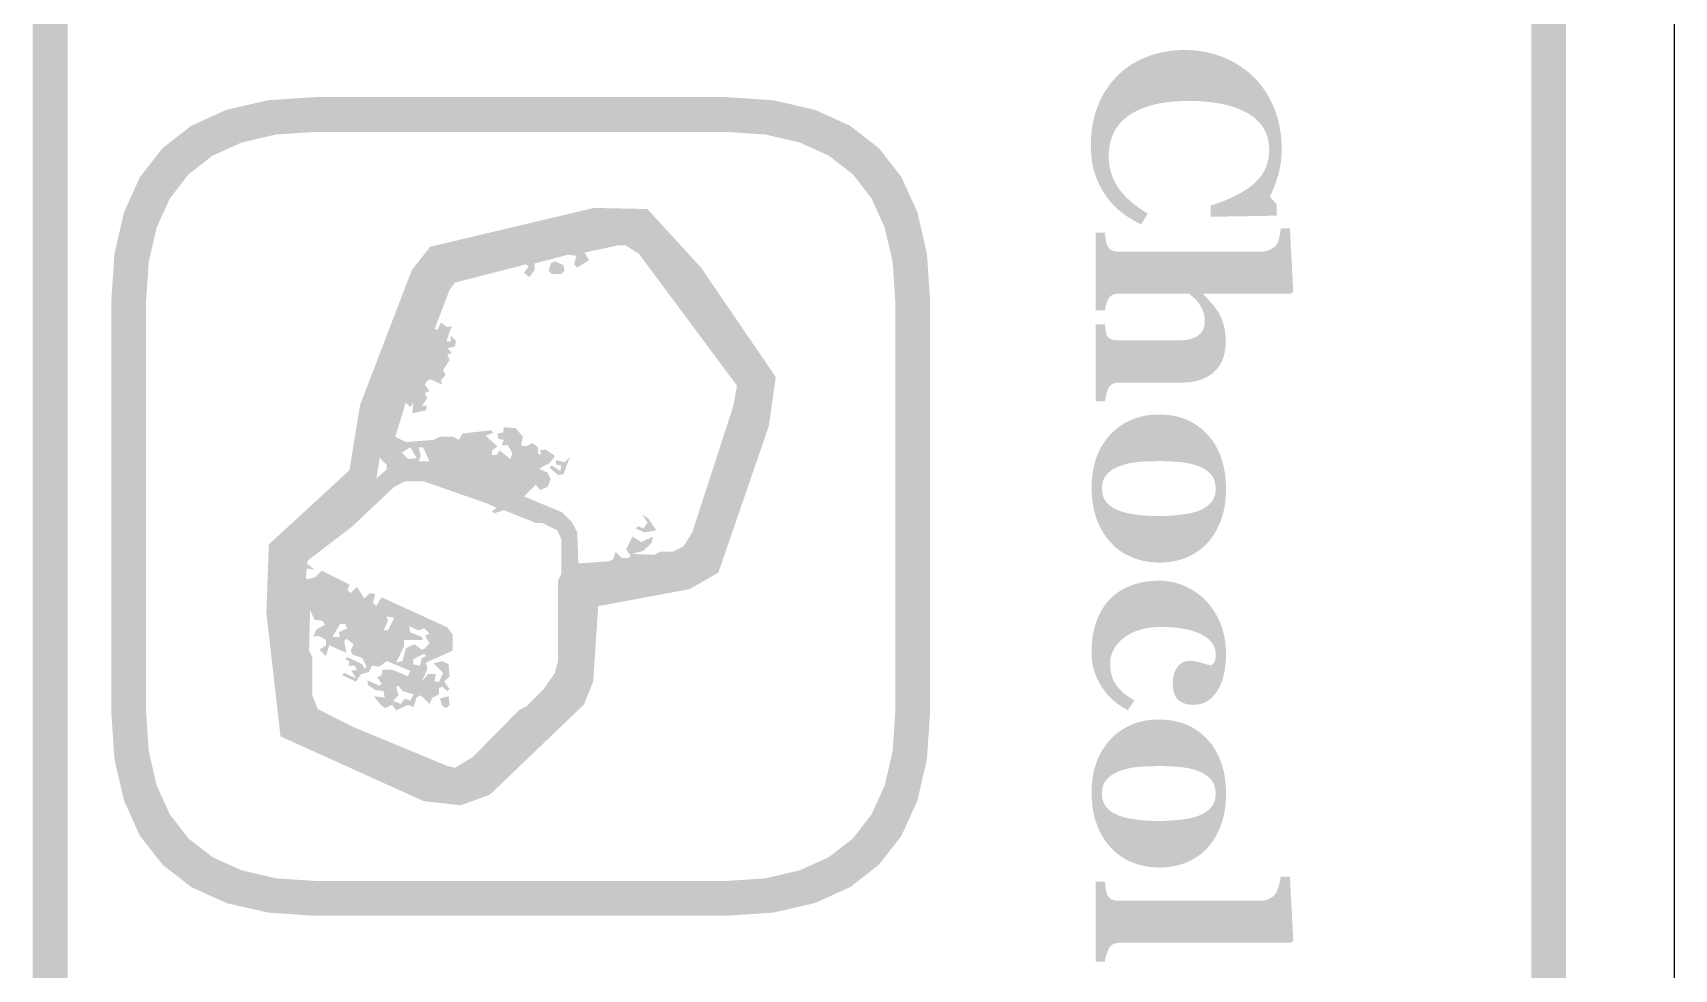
# Model space of a CAD drawing. Header units: millimetres. Extents: x 6 to 441, y 6 to 299.
# Drawn here: x 116.2 to 135.04, y 53.69 to 64.44 of the extents above; entities that cross this region are included whole.
import ezdxf

# ---------------------------------------------------------------- set-up
doc = ezdxf.new("R2010")
doc.units = ezdxf.units.MM
doc.layers.add('CUT', color=1, linetype='Continuous')
doc.layers.add('RASTER', color=7, linetype='Continuous')

msp = doc.modelspace()

# ---------------------------------------------------------------- hatches: boundary and pattern name
at = {"layer": 'RASTER'}
h = msp.add_hatch(color=7, dxfattribs=at)
h.paths.add_polyline_path([(131.6, 89.8), (132.116, 89.766), (132.563, 89.663), (132.941, 89.491), (133.25, 89.25), (133.491, 88.941), (133.663, 88.563), (133.766, 88.116), (133.8, 87.6), (133.8, 30.4), (133.766, 29.884), (133.663, 29.438), (133.491, 29.059), (133.25, 28.75), (132.941, 28.509), (132.563, 28.337), (132.116, 28.234), (131.6, 28.2), (118.4, 28.2), (117.884, 28.234), (117.438, 28.338), (117.059, 28.509), (116.75, 28.75), (116.509, 29.059), (116.338, 29.438), (116.234, 29.884), (116.2, 30.4), (116.2, 87.6), (116.234, 88.116), (116.338, 88.563), (116.509, 88.941), (116.75, 89.25), (117.059, 89.491), (117.438, 89.663), (117.884, 89.766), (118.4, 89.8)])
h.paths.add_polyline_path([(131.6, 89.4), (118.4, 89.4), (117.978, 89.372), (117.613, 89.288), (117.303, 89.147), (117.05, 88.95), (116.853, 88.697), (116.712, 88.387), (116.628, 88.022), (116.6, 87.6), (116.6, 30.4), (116.628, 29.978), (116.712, 29.612), (116.853, 29.303), (117.05, 29.05), (117.303, 28.853), (117.613, 28.713), (117.978, 28.628), (118.4, 28.6), (131.6, 28.6), (132.022, 28.628), (132.388, 28.713), (132.697, 28.853), (132.95, 29.05), (133.147, 29.303), (133.288, 29.612), (133.372, 29.978), (133.4, 30.4), (133.4, 87.6), (133.372, 88.022), (133.288, 88.387), (133.147, 88.697), (132.95, 88.95), (132.697, 89.147), (132.388, 89.288), (132.022, 89.372), (131.6, 89.4)], flags=0)
for points in [[(128.344, 63.153), (128.345, 63.21), (128.349, 63.265), (128.355, 63.32), (128.363, 63.374), (128.373, 63.427), (128.386, 63.479), (128.401, 63.53), (128.418, 63.581), (128.438, 63.63), (128.459, 63.677), (128.483, 63.723), (128.509, 63.767), (128.537, 63.81), (128.567, 63.851), (128.599, 63.89), (128.633, 63.928), (128.668, 63.963), (128.706, 63.996), (128.745, 64.028), (128.787, 64.057), (128.83, 64.085), (128.876, 64.111), (128.924, 64.134), (128.973, 64.156), (129.025, 64.176), (129.077, 64.193), (129.131, 64.207), (129.186, 64.219), (129.243, 64.228), (129.3, 64.235), (129.359, 64.238), (129.42, 64.24), (129.479, 64.238), (129.538, 64.234), (129.596, 64.228), (129.652, 64.219), (129.708, 64.207), (129.762, 64.192), (129.815, 64.175), (129.867, 64.156), (129.918, 64.133), (129.967, 64.109), (130.014, 64.083), (130.059, 64.054), (130.103, 64.024), (130.145, 63.991), (130.185, 63.956), (130.224, 63.919), (130.26, 63.881), (130.294, 63.84), (130.325, 63.798), (130.355, 63.755), (130.383, 63.709), (130.408, 63.661), (130.432, 63.611), (130.453, 63.56), (130.472, 63.507), (130.489, 63.453), (130.503, 63.399), (130.514, 63.343), (130.523, 63.287), (130.529, 63.229), (130.533, 63.171), (130.534, 63.112), (130.534, 63.069), (130.532, 63.027), (130.528, 62.987), (130.524, 62.947), (130.518, 62.908), (130.511, 62.87), (130.502, 62.833), (130.493, 62.797), (130.482, 62.762), (130.471, 62.729), (130.46, 62.696), (130.448, 62.666), (130.436, 62.636), (130.424, 62.608), (130.411, 62.582), (130.398, 62.557), (130.479, 62.466), (130.479, 62.338), (129.72, 62.325), (129.72, 62.454), (129.804, 62.482), (129.882, 62.512), (129.954, 62.543), (130.021, 62.575), (130.082, 62.609), (130.137, 62.644), (130.186, 62.68), (130.23, 62.718), (130.268, 62.757), (130.301, 62.799), (130.329, 62.843), (130.352, 62.888), (130.369, 62.936), (130.382, 62.986), (130.39, 63.039), (130.392, 63.093), (130.388, 63.16), (130.377, 63.222), (130.358, 63.281), (130.332, 63.335), (130.297, 63.386), (130.256, 63.432), (130.207, 63.474), (130.15, 63.512), (130.086, 63.545), (130.016, 63.575), (129.94, 63.599), (129.858, 63.619), (129.77, 63.635), (129.676, 63.646), (129.576, 63.653), (129.469, 63.655), (129.409, 63.655), (129.35, 63.652), (129.294, 63.648), (129.24, 63.643), (129.188, 63.636), (129.139, 63.628), (129.092, 63.618), (129.047, 63.606), (129.004, 63.593), (128.963, 63.58), (128.925, 63.565), (128.889, 63.55), (128.855, 63.533), (128.822, 63.516), (128.793, 63.497), (128.765, 63.478), (128.738, 63.456), (128.713, 63.434), (128.69, 63.41), (128.668, 63.385), (128.649, 63.36), (128.631, 63.333), (128.615, 63.306), (128.601, 63.277), (128.589, 63.248), (128.579, 63.218), (128.57, 63.187), (128.562, 63.155), (128.557, 63.123), (128.553, 63.09), (128.55, 63.056), (128.549, 63.021), (128.551, 62.97), (128.556, 62.921), (128.565, 62.873), (128.577, 62.827), (128.593, 62.782), (128.612, 62.739), (128.635, 62.696), (128.661, 62.656), (128.69, 62.616), (128.724, 62.577), (128.76, 62.539), (128.801, 62.502), (128.845, 62.466), (128.892, 62.431), (128.943, 62.397), (128.998, 62.363), (128.921, 62.237), (128.89, 62.253), (128.859, 62.27), (128.829, 62.287), (128.799, 62.305), (128.771, 62.323), (128.743, 62.342), (128.717, 62.361), (128.691, 62.381), (128.666, 62.401), (128.642, 62.423), (128.618, 62.445), (128.596, 62.468), (128.575, 62.491), (128.554, 62.516), (128.534, 62.541), (128.516, 62.567), (128.496, 62.596), (128.478, 62.626), (128.46, 62.657), (128.444, 62.689), (128.429, 62.721), (128.415, 62.754), (128.402, 62.788), (128.39, 62.823), (128.379, 62.858), (128.37, 62.896), (128.362, 62.935), (128.356, 62.975), (128.351, 63.017), (128.347, 63.061), (128.345, 63.106), (128.344, 63.153)], [(128.4, 60.208), (128.4, 61.09), (128.507, 61.09), (128.508, 61.083), (128.508, 61.075), (128.509, 61.067), (128.51, 61.058), (128.511, 61.05), (128.512, 61.041), (128.513, 61.031), (128.514, 61.021), (128.515, 61.012), (128.517, 61.003), (128.518, 60.995), (128.52, 60.987), (128.522, 60.98), (128.524, 60.974), (128.526, 60.968), (128.529, 60.963), (128.533, 60.955), (128.538, 60.949), (128.543, 60.942), (128.549, 60.937), (128.555, 60.932), (128.561, 60.927), (128.568, 60.923), (128.576, 60.92), (128.584, 60.917), (128.593, 60.914), (128.603, 60.912), (128.614, 60.91), (128.626, 60.909), (128.638, 60.908), (128.652, 60.907), (128.667, 60.907), (129.352, 60.907), (129.389, 60.908), (129.423, 60.911), (129.455, 60.915), (129.484, 60.921), (129.511, 60.929), (129.536, 60.939), (129.558, 60.95), (129.578, 60.964), (129.595, 60.978), (129.61, 60.995), (129.623, 61.013), (129.634, 61.032), (129.642, 61.053), (129.648, 61.075), (129.651, 61.099), (129.652, 61.124), (129.652, 61.139), (129.651, 61.153), (129.65, 61.167), (129.648, 61.181), (129.646, 61.194), (129.643, 61.207), (129.639, 61.22), (129.635, 61.233), (129.63, 61.246), (129.625, 61.258), (129.619, 61.271), (129.613, 61.283), (129.607, 61.295), (129.599, 61.308), (129.592, 61.32), (129.584, 61.332), (129.576, 61.342), (129.569, 61.352), (129.561, 61.362), (129.554, 61.37), (129.546, 61.379), (129.539, 61.386), (129.531, 61.393), (129.524, 61.4), (129.516, 61.406), (129.509, 61.412), (129.501, 61.418), (129.495, 61.424), (129.488, 61.429), (129.482, 61.434), (129.475, 61.439), (129.469, 61.443), (128.683, 61.443), (128.67, 61.443), (128.657, 61.443), (128.645, 61.442), (128.634, 61.44), (128.624, 61.438), (128.614, 61.436), (128.605, 61.433), (128.597, 61.43), (128.589, 61.427), (128.582, 61.422), (128.575, 61.417), (128.568, 61.411), (128.562, 61.405), (128.556, 61.397), (128.55, 61.389), (128.545, 61.38), (128.542, 61.375), (128.539, 61.369), (128.536, 61.362), (128.533, 61.355), (128.53, 61.347), (128.527, 61.34), (128.524, 61.331), (128.522, 61.323), (128.519, 61.314), (128.517, 61.305), (128.515, 61.296), (128.513, 61.287), (128.511, 61.279), (128.509, 61.27), (128.508, 61.261), (128.507, 61.253), (128.4, 61.253), (128.4, 62.144), (128.507, 62.144), (128.508, 62.134), (128.508, 62.125), (128.509, 62.115), (128.51, 62.106), (128.511, 62.097), (128.512, 62.088), (128.513, 62.079), (128.514, 62.07), (128.515, 62.061), (128.517, 62.052), (128.518, 62.044), (128.52, 62.036), (128.522, 62.028), (128.524, 62.02), (128.526, 62.013), (128.529, 62.006), (128.534, 61.995), (128.539, 61.984), (128.544, 61.975), (128.55, 61.966), (128.557, 61.959), (128.564, 61.952), (128.571, 61.947), (128.579, 61.942), (128.588, 61.938), (128.597, 61.935), (128.607, 61.932), (128.618, 61.93), (128.629, 61.928), (128.641, 61.926), (128.653, 61.926), (128.667, 61.925), (130.3, 61.925), (130.312, 61.926), (130.324, 61.927), (130.336, 61.928), (130.348, 61.931), (130.361, 61.934), (130.374, 61.938), (130.386, 61.942), (130.4, 61.947), (130.412, 61.953), (130.424, 61.959), (130.435, 61.966), (130.446, 61.974), (130.455, 61.982), (130.464, 61.99), (130.472, 61.999), (130.479, 62.009), (130.483, 62.017), (130.488, 62.025), (130.492, 62.034), (130.496, 62.045), (130.499, 62.056), (130.503, 62.068), (130.506, 62.08), (130.509, 62.094), (130.511, 62.107), (130.514, 62.121), (130.516, 62.134), (130.518, 62.146), (130.519, 62.159), (130.521, 62.171), (130.522, 62.182), (130.523, 62.193), (130.629, 62.193), (130.668, 61.465), (130.644, 61.443), (129.636, 61.443), (129.636, 61.438), (129.649, 61.424), (129.661, 61.41), (129.672, 61.397), (129.684, 61.385), (129.695, 61.372), (129.706, 61.36), (129.716, 61.348), (129.726, 61.337), (129.736, 61.326), (129.747, 61.314), (129.757, 61.301), (129.767, 61.288), (129.777, 61.274), (129.787, 61.259), (129.797, 61.244), (129.808, 61.228), (129.816, 61.214), (129.825, 61.199), (129.833, 61.183), (129.84, 61.166), (129.848, 61.147), (129.855, 61.128), (129.861, 61.108), (129.868, 61.087), (129.874, 61.065), (129.879, 61.042), (129.883, 61.019), (129.886, 60.996), (129.889, 60.972), (129.891, 60.948), (129.892, 60.923), (129.893, 60.898), (129.891, 60.841), (129.884, 60.787), (129.874, 60.737), (129.859, 60.691), (129.839, 60.648), (129.816, 60.609), (129.788, 60.573), (129.756, 60.542), (129.721, 60.514), (129.683, 60.49), (129.642, 60.469), (129.599, 60.452), (129.552, 60.439), (129.503, 60.43), (129.452, 60.424), (129.398, 60.422), (128.68, 60.422), (128.667, 60.422), (128.654, 60.421), (128.642, 60.42), (128.631, 60.418), (128.621, 60.416), (128.611, 60.413), (128.602, 60.41), (128.593, 60.406), (128.586, 60.402), (128.578, 60.396), (128.571, 60.39), (128.564, 60.383), (128.558, 60.375), (128.552, 60.366), (128.547, 60.357), (128.542, 60.346), (128.539, 60.34), (128.536, 60.333), (128.534, 60.326), (128.531, 60.318), (128.529, 60.311), (128.526, 60.303), (128.524, 60.296), (128.522, 60.288), (128.519, 60.279), (128.517, 60.271), (128.515, 60.261), (128.514, 60.252), (128.512, 60.242), (128.51, 60.231), (128.508, 60.22), (128.507, 60.208)], [(128.353, 57.33), (128.354, 57.38), (128.357, 57.429), (128.361, 57.476), (128.368, 57.522), (128.376, 57.566), (128.386, 57.609), (128.399, 57.65), (128.412, 57.69), (128.428, 57.728), (128.445, 57.764), (128.463, 57.799), (128.483, 57.832), (128.503, 57.863), (128.526, 57.893), (128.549, 57.921), (128.574, 57.947), (128.601, 57.971), (128.629, 57.994), (128.658, 58.015), (128.688, 58.035), (128.719, 58.053), (128.752, 58.07), (128.785, 58.084), (128.82, 58.098), (128.856, 58.109), (128.893, 58.119), (128.93, 58.128), (128.969, 58.135), (129.008, 58.14), (129.048, 58.144), (129.088, 58.147), (129.129, 58.147), (129.167, 58.147), (129.205, 58.144), (129.242, 58.139), (129.278, 58.132), (129.314, 58.124), (129.35, 58.113), (129.385, 58.101), (129.42, 58.087), (129.453, 58.071), (129.486, 58.054), (129.518, 58.035), (129.549, 58.015), (129.578, 57.994), (129.607, 57.971), (129.635, 57.947), (129.661, 57.922), (129.687, 57.894), (129.712, 57.865), (129.735, 57.834), (129.757, 57.802), (129.778, 57.768), (129.797, 57.732), (129.815, 57.695), (129.832, 57.656), (129.847, 57.616), (129.86, 57.574), (129.871, 57.532), (129.88, 57.489), (129.887, 57.444), (129.892, 57.399), (129.895, 57.353), (129.896, 57.305), (129.894, 57.24), (129.889, 57.177), (129.881, 57.119), (129.87, 57.064), (129.856, 57.012), (129.838, 56.964), (129.818, 56.92), (129.794, 56.879), (129.767, 56.842), (129.738, 56.81), (129.707, 56.783), (129.674, 56.761), (129.639, 56.744), (129.601, 56.732), (129.561, 56.725), (129.519, 56.722), (129.493, 56.723), (129.469, 56.726), (129.446, 56.73), (129.424, 56.736), (129.403, 56.744), (129.384, 56.753), (129.366, 56.765), (129.349, 56.778), (129.334, 56.793), (129.321, 56.811), (129.31, 56.831), (129.301, 56.854), (129.294, 56.879), (129.289, 56.907), (129.286, 56.937), (129.285, 56.97), (129.286, 56.997), (129.288, 57.022), (129.292, 57.047), (129.298, 57.071), (129.305, 57.093), (129.314, 57.114), (129.325, 57.135), (129.338, 57.154), (129.351, 57.171), (129.366, 57.186), (129.382, 57.199), (129.398, 57.209), (129.416, 57.217), (129.435, 57.223), (129.454, 57.226), (129.475, 57.228), (129.493, 57.227), (129.511, 57.226), (129.529, 57.224), (129.547, 57.222), (129.564, 57.218), (129.582, 57.214), (129.6, 57.21), (129.617, 57.204), (129.634, 57.199), (129.65, 57.194), (129.665, 57.189), (129.679, 57.185), (129.692, 57.182), (129.704, 57.18), (129.715, 57.178), (129.724, 57.176), (129.731, 57.18), (129.737, 57.185), (129.742, 57.19), (129.747, 57.195), (129.752, 57.2), (129.757, 57.205), (129.761, 57.211), (129.765, 57.217), (129.768, 57.224), (129.771, 57.231), (129.773, 57.24), (129.775, 57.249), (129.776, 57.259), (129.778, 57.27), (129.778, 57.282), (129.778, 57.295), (129.778, 57.311), (129.776, 57.327), (129.774, 57.343), (129.771, 57.358), (129.766, 57.373), (129.761, 57.387), (129.755, 57.401), (129.748, 57.415), (129.739, 57.428), (129.729, 57.442), (129.718, 57.455), (129.705, 57.467), (129.691, 57.48), (129.675, 57.492), (129.658, 57.504), (129.639, 57.516), (129.62, 57.527), (129.6, 57.538), (129.577, 57.548), (129.554, 57.557), (129.528, 57.566), (129.501, 57.574), (129.473, 57.582), (129.443, 57.589), (129.411, 57.595), (129.378, 57.6), (129.344, 57.605), (129.307, 57.609), (129.27, 57.612), (129.23, 57.614), (129.19, 57.615), (129.147, 57.616), (129.083, 57.614), (129.023, 57.608), (128.966, 57.599), (128.912, 57.585), (128.861, 57.568), (128.813, 57.547), (128.768, 57.522), (128.727, 57.493), (128.689, 57.462), (128.657, 57.429), (128.629, 57.395), (128.607, 57.359), (128.589, 57.322), (128.577, 57.283), (128.569, 57.243), (128.567, 57.201), (128.568, 57.162), (128.572, 57.124), (128.577, 57.089), (128.585, 57.055), (128.595, 57.024), (128.608, 56.995), (128.623, 56.968), (128.64, 56.943), (128.659, 56.919), (128.68, 56.896), (128.702, 56.874), (128.727, 56.852), (128.754, 56.831), (128.782, 56.811), (128.813, 56.791), (128.845, 56.772), (128.769, 56.662), (128.747, 56.674), (128.725, 56.686), (128.704, 56.699), (128.684, 56.712), (128.663, 56.726), (128.644, 56.74), (128.625, 56.755), (128.606, 56.771), (128.588, 56.787), (128.57, 56.804), (128.553, 56.821), (128.536, 56.84), (128.52, 56.859), (128.504, 56.879), (128.489, 56.9), (128.475, 56.921), (128.46, 56.945), (128.447, 56.968), (128.434, 56.991), (128.422, 57.014), (128.411, 57.038), (128.401, 57.061), (128.392, 57.085), (128.384, 57.109), (128.377, 57.133), (128.37, 57.158), (128.365, 57.185), (128.361, 57.212), (128.357, 57.24), (128.355, 57.269), (128.354, 57.299), (128.353, 57.33)], [(128.4, 53.773), (128.4, 54.692), (128.507, 54.692), (128.508, 54.682), (128.508, 54.673), (128.509, 54.664), (128.51, 54.654), (128.511, 54.645), (128.512, 54.636), (128.513, 54.627), (128.514, 54.618), (128.515, 54.609), (128.517, 54.6), (128.518, 54.592), (128.52, 54.584), (128.522, 54.576), (128.524, 54.569), (128.526, 54.561), (128.529, 54.554), (128.534, 54.543), (128.539, 54.533), (128.544, 54.523), (128.55, 54.515), (128.557, 54.507), (128.564, 54.501), (128.571, 54.495), (128.579, 54.49), (128.588, 54.487), (128.597, 54.483), (128.607, 54.48), (128.618, 54.478), (128.629, 54.476), (128.641, 54.475), (128.653, 54.474), (128.667, 54.474), (130.29, 54.474), (130.303, 54.474), (130.317, 54.475), (130.33, 54.477), (130.343, 54.479), (130.356, 54.483), (130.369, 54.486), (130.381, 54.491), (130.393, 54.496), (130.404, 54.502), (130.415, 54.509), (130.425, 54.516), (130.435, 54.523), (130.444, 54.531), (130.452, 54.539), (130.459, 54.548), (130.465, 54.557), (130.47, 54.565), (130.475, 54.574), (130.48, 54.583), (130.484, 54.594), (130.489, 54.605), (130.493, 54.618), (130.498, 54.631), (130.502, 54.646), (130.506, 54.66), (130.51, 54.675), (130.513, 54.688), (130.516, 54.702), (130.518, 54.714), (130.52, 54.727), (130.522, 54.739), (130.523, 54.75), (130.629, 54.75), (130.668, 54.014), (130.644, 53.992), (128.686, 53.992), (128.672, 53.991), (128.66, 53.991), (128.648, 53.989), (128.637, 53.987), (128.626, 53.984), (128.616, 53.981), (128.606, 53.977), (128.598, 53.973), (128.59, 53.968), (128.582, 53.962), (128.575, 53.955), (128.568, 53.948), (128.561, 53.94), (128.555, 53.931), (128.55, 53.921), (128.545, 53.911), (128.542, 53.904), (128.539, 53.896), (128.536, 53.889), (128.533, 53.881), (128.53, 53.873), (128.527, 53.866), (128.524, 53.858), (128.522, 53.85), (128.519, 53.841), (128.517, 53.833), (128.515, 53.824), (128.513, 53.814), (128.511, 53.805), (128.509, 53.795), (128.508, 53.784), (128.507, 53.773)]]:
    msp.add_hatch(color=7, dxfattribs=at).paths.add_polyline_path(points)
h = msp.add_hatch(color=7, dxfattribs=at)
h.paths.add_polyline_path([(124.15, 63.7), (124.701, 63.663), (125.178, 63.553), (125.582, 63.37), (125.913, 63.112), (126.17, 62.782), (126.353, 62.378), (126.463, 61.901), (126.5, 61.35), (126.5, 56.65), (126.463, 56.099), (126.353, 55.622), (126.17, 55.218), (125.913, 54.888), (125.582, 54.63), (125.178, 54.447), (124.701, 54.337), (124.15, 54.3), (119.45, 54.3), (118.899, 54.337), (118.422, 54.447), (118.018, 54.63), (117.688, 54.888), (117.43, 55.218), (117.247, 55.622), (117.137, 56.099), (117.1, 56.65), (117.1, 61.35), (117.137, 61.901), (117.247, 62.378), (117.43, 62.782), (117.688, 63.112), (118.018, 63.37), (118.422, 63.553), (118.899, 63.663), (119.45, 63.7)])
h.paths.add_polyline_path([(124.15, 63.3), (119.45, 63.3), (118.993, 63.27), (118.597, 63.178), (118.262, 63.026), (117.988, 62.813), (117.774, 62.538), (117.622, 62.203), (117.53, 61.807), (117.5, 61.35), (117.5, 56.65), (117.53, 56.193), (117.622, 55.797), (117.774, 55.462), (117.988, 55.187), (118.262, 54.974), (118.597, 54.822), (118.993, 54.73), (119.45, 54.7), (124.15, 54.7), (124.607, 54.73), (125.003, 54.822), (125.338, 54.974), (125.613, 55.188), (125.826, 55.462), (125.978, 55.797), (126.07, 56.193), (126.1, 56.65), (126.1, 61.35), (126.07, 61.807), (125.978, 62.203), (125.826, 62.538), (125.613, 62.813), (125.338, 63.026), (125.003, 63.178), (124.607, 63.27), (124.15, 63.3)], flags=0)
h = msp.add_hatch(color=7, dxfattribs=at)
h.paths.add_polyline_path([(124.728, 60.484), (124.647, 59.92), (124.069, 58.24), (123.737, 58.05), (122.689, 57.855), (122.633, 56.99), (122.526, 56.725), (121.448, 55.692), (121.113, 55.569), (120.688, 55.616), (119.043, 56.36), (118.881, 57.778), (118.909, 58.564), (119.834, 59.415), (119.956, 60.165), (120.55, 61.713), (120.76, 61.981), (122.641, 62.427), (123.254, 62.414), (123.869, 61.743)])
h.paths.add_polyline_path([(124.393, 60.406), (123.618, 61.544), (123.111, 62.097), (122.676, 62.106), (120.943, 61.695), (120.831, 61.553), (120.267, 60.081), (120.132, 59.254), (119.224, 58.419), (119.201, 57.791), (119.34, 56.577), (120.773, 55.929), (121.073, 55.895), (121.274, 55.97), (122.255, 56.909), (122.317, 57.062), (122.386, 58.124), (123.625, 58.355), (123.806, 58.458), (124.335, 59.995), (124.393, 60.406)], flags=0)
h = msp.add_hatch(color=7, dxfattribs=at)
h.paths.add_polyline_path([(124.491, 60.376), (124.502, 60.313), (124.355, 59.8), (123.952, 58.591), (123.853, 58.396), (123.586, 58.261), (122.439, 58.089), (122.413, 57.088), (122.351, 56.93), (122.094, 56.637), (121.925, 56.513), (121.398, 55.978), (121.251, 55.868), (121.13, 55.805), (120.91, 55.805), (119.25, 56.527), (119.188, 56.795), (119.151, 57.674), (119.114, 57.748), (119.114, 58.407), (119.36, 58.675), (119.455, 58.726), (119.616, 58.895), (119.712, 58.946), (120.261, 59.423), (120.261, 59.481), (120.203, 59.533), (120.104, 59.727), (120.141, 59.947), (120.727, 61.486), (120.826, 61.68), (120.899, 61.754), (121.167, 61.853), (122.266, 62.073), (122.633, 62.182), (123.036, 62.219), (123.23, 62.12), (123.34, 62.01), (124.33, 60.691)])
h.paths.add_polyline_path([(124.282, 60.387), (123.157, 61.9), (122.999, 61.999), (122.926, 61.999), (122.534, 61.915), (122.585, 61.827), (122.45, 61.743), (122.413, 61.779), (122.439, 61.878), (122.34, 61.889), (121.962, 61.79), (121.962, 61.717), (121.9, 61.633), (121.837, 61.68), (121.889, 61.754), (121.863, 61.779), (121.046, 61.57), (120.984, 61.486), (120.811, 61.035), (120.848, 61.035), (120.885, 61.109), (120.958, 61.057), (121.009, 61.072), (120.947, 60.9), (120.995, 60.889), (120.995, 60.962), (121.057, 60.9), (121.046, 60.837), (120.958, 60.815), (121.009, 60.764), (120.958, 60.742), (120.984, 60.68), (120.91, 60.57), (120.936, 60.508), (120.885, 60.449), (120.899, 60.398), (120.764, 60.46), (120.716, 60.434), (120.701, 60.398), (120.753, 60.324), (120.701, 60.302), (120.727, 60.24), (120.665, 60.156), (120.716, 60.156), (120.716, 60.104), (120.555, 60.068), (120.569, 60.192), (120.533, 60.141), (120.481, 60.192), (120.36, 59.8), (120.481, 59.738), (120.8, 59.764), (120.874, 59.8), (121.02, 59.8), (121.093, 59.764), (121.13, 59.837), (121.46, 59.874), (121.486, 59.848), (121.398, 59.811), (121.533, 59.69), (121.471, 59.643), (121.471, 59.591), (121.522, 59.591), (121.559, 59.643), (121.68, 59.544), (121.706, 59.606), (121.654, 59.701), (121.581, 59.701), (121.607, 59.764), (121.544, 59.775), (121.533, 59.837), (121.596, 59.848), (121.607, 59.91), (121.742, 59.899), (121.826, 59.8), (121.801, 59.701), (121.863, 59.69), (121.936, 59.727), (121.999, 59.679), (121.999, 59.606), (122.035, 59.591), (122.021, 59.643), (122.083, 59.654), (122.193, 59.58), (122.131, 59.496), (122.01, 59.434), (122.109, 59.386), (122.145, 59.313), (122.109, 59.225), (122.021, 59.188), (121.973, 59.25), (121.837, 59.115), (122.277, 58.932), (122.387, 58.822), (122.45, 58.701), (122.461, 58.345), (122.816, 58.371), (122.864, 58.396), (122.889, 58.481), (122.963, 58.407), (123.036, 58.407), (123.062, 58.433), (123.01, 58.506), (123.084, 58.653), (123.183, 58.591), (123.318, 58.653), (123.303, 58.58), (123.208, 58.492), (123.084, 58.455), (123.329, 58.444), (123.402, 58.481), (123.549, 58.481), (123.67, 58.543), (123.769, 58.701), (124.245, 60.167)], flags=0)
h.paths.add_polyline_path([(123.355, 58.726), (123.219, 58.701), (123.12, 58.748), (123.146, 58.774), (123.208, 58.748), (123.256, 58.811), (123.194, 58.91), (123.267, 58.858)], flags=0)
h.paths.add_polyline_path([(122.365, 59.569), (122.292, 59.371), (122.23, 59.36), (122.131, 59.445), (122.156, 59.47), (122.255, 59.408), (122.266, 59.47), (122.204, 59.481), (122.204, 59.533), (122.303, 59.507)], flags=0)
h.paths.add_polyline_path([(122.292, 61.768), (122.303, 61.706), (122.266, 61.669), (122.156, 61.669), (122.12, 61.706), (122.145, 61.79), (122.193, 61.816)], flags=0)
h.paths.add_polyline_path([(122.266, 58.627), (122.219, 58.726), (122.046, 58.811), (121.973, 58.811), (121.607, 58.957), (121.497, 58.921), (121.471, 58.946), (121.522, 58.983), (121.423, 59.031), (120.69, 59.287), (120.47, 59.287), (120.349, 59.225), (119.858, 58.763), (119.36, 58.382), (119.345, 58.345), (119.433, 58.272), (119.345, 58.287), (119.334, 58.188), (119.345, 58.162), (119.444, 58.188), (119.517, 58.261), (119.836, 58.103), (119.811, 58.041), (119.847, 58.004), (119.921, 58.078), (120.005, 57.942), (120.067, 58.004), (120.13, 57.993), (120.104, 57.894), (120.141, 57.858), (120.203, 57.957), (120.958, 57.612), (121.02, 57.528), (121.02, 57.345), (120.716, 57.209), (120.727, 57.125), (120.665, 56.989), (120.738, 57.077), (120.826, 57.077), (120.811, 56.989), (120.863, 56.989), (120.91, 57.088), (120.8, 57.198), (120.899, 57.224), (120.973, 57.187), (120.984, 57.051), (120.921, 56.989), (120.984, 56.905), (120.958, 56.879), (120.899, 56.93), (120.863, 56.916), (120.863, 56.843), (120.789, 56.806), (120.753, 56.733), (120.654, 56.832), (120.606, 56.806), (120.569, 56.696), (120.507, 56.722), (120.371, 56.659), (120.324, 56.722), (120.25, 56.685), (120.203, 56.711), (120.115, 56.821), (120.24, 56.806), (120.225, 56.879), (120.13, 56.894), (120.042, 56.952), (120.042, 57.004), (120.177, 56.941), (120.203, 56.967), (120.152, 57.04), (120.203, 57.062), (120.214, 57.125), (120.324, 57.125), (120.507, 57.051), (120.533, 57.114), (120.261, 57.224), (120.177, 57.161), (120.093, 57.172), (120.056, 57.099), (119.968, 57.077), (119.91, 56.989), (119.748, 57.062), (119.774, 57.088), (119.91, 57.026), (119.858, 57.114), (119.921, 57.125), (119.895, 57.172), (119.822, 57.172), (119.836, 57.224), (119.785, 57.246), (119.811, 57.271), (119.983, 57.187), (120.005, 57.136), (120.031, 57.161), (119.983, 57.26), (119.873, 57.297), (119.847, 57.345), (119.884, 57.418), (119.8, 57.48), (119.774, 57.455), (119.8, 57.319), (119.602, 57.407), (119.565, 57.282), (119.492, 57.356), (119.565, 57.407), (119.565, 57.466), (119.47, 57.517), (119.419, 57.502), (119.455, 57.59), (119.554, 57.638), (119.528, 57.685), (119.433, 57.7), (119.382, 57.81), (119.371, 57.345), (119.408, 57.271), (119.408, 56.832), (119.47, 56.674), (119.884, 56.465), (120.947, 56.025), (121.046, 56), (121.251, 56.124), (121.779, 56.659), (121.874, 56.711), (122.057, 56.894), (122.193, 57.088), (122.23, 57.235), (122.23, 58.151), (122.266, 58.224)], flags=0)
h.paths.add_polyline_path([(120.973, 56.821), (120.984, 56.722), (120.947, 56.685), (120.899, 56.711), (120.874, 56.795)], flags=0)
h.paths.add_polyline_path([(120.753, 59.518), (120.679, 59.679), (120.628, 59.679), (120.654, 59.58), (120.628, 59.518)], flags=0)
h.paths.add_polyline_path([(120.753, 57.539), (120.69, 57.601), (120.628, 57.576), (120.518, 57.627), (120.533, 57.554), (120.665, 57.502), (120.679, 57.466), (120.459, 57.466), (120.459, 57.392), (120.371, 57.209), (120.445, 57.224), (120.481, 57.37), (120.58, 57.418), (120.665, 57.356), (120.701, 57.37), (120.753, 57.429), (120.701, 57.517)], flags=0)
h.paths.add_polyline_path([(120.716, 57.282), (120.69, 57.308), (120.569, 57.246), (120.569, 57.187), (120.643, 57.172), (120.665, 57.26)], flags=0)
h.paths.add_polyline_path([(120.606, 59.555), (120.533, 59.679), (120.434, 59.617), (120.507, 59.544)], flags=0)
h.paths.add_polyline_path([(120.569, 56.843), (120.445, 56.879), (120.397, 56.941), (120.371, 56.93), (120.397, 56.832), (120.335, 56.769), (120.423, 56.733), (120.47, 56.795), (120.533, 56.769)], flags=0)
h.paths.add_polyline_path([(120.349, 57.722), (120.261, 57.737), (120.276, 57.685), (120.225, 57.576), (120.276, 57.576)], flags=0)
h.paths.add_polyline_path([(119.811, 57.601), (119.785, 57.649), (119.726, 57.649), (119.638, 57.502), (119.726, 57.502), (119.712, 57.554)], flags=0)
h = msp.add_hatch(color=7, dxfattribs=at)
h.paths.add_polyline_path([(129.68, 58.578), (129.654, 58.552), (129.627, 58.527), (129.599, 58.504), (129.569, 58.483), (129.538, 58.463), (129.506, 58.444), (129.473, 58.428), (129.439, 58.413), (129.403, 58.399), (129.367, 58.388), (129.33, 58.378), (129.292, 58.37), (129.254, 58.364), (129.214, 58.359), (129.175, 58.356), (129.134, 58.355), (129.094, 58.356), (129.054, 58.359), (129.015, 58.363), (128.976, 58.37), (128.938, 58.377), (128.9, 58.387), (128.863, 58.399), (128.827, 58.412), (128.792, 58.427), (128.757, 58.443), (128.725, 58.461), (128.693, 58.481), (128.663, 58.503), (128.634, 58.526), (128.606, 58.55), (128.58, 58.577), (128.554, 58.606), (128.528, 58.637), (128.505, 58.67), (128.483, 58.704), (128.463, 58.739), (128.444, 58.775), (128.427, 58.813), (128.412, 58.853), (128.398, 58.894), (128.386, 58.936), (128.376, 58.98), (128.368, 59.025), (128.361, 59.071), (128.357, 59.119), (128.354, 59.169), (128.353, 59.22), (128.354, 59.264), (128.356, 59.307), (128.36, 59.35), (128.366, 59.391), (128.373, 59.432), (128.382, 59.472), (128.392, 59.511), (128.404, 59.549), (128.418, 59.586), (128.433, 59.622), (128.45, 59.656), (128.468, 59.69), (128.489, 59.723), (128.51, 59.754), (128.533, 59.785), (128.558, 59.814), (128.583, 59.842), (128.61, 59.867), (128.638, 59.891), (128.668, 59.914), (128.699, 59.935), (128.731, 59.955), (128.765, 59.973), (128.801, 59.99), (128.837, 60.005), (128.875, 60.018), (128.914, 60.03), (128.954, 60.039), (128.994, 60.046), (129.036, 60.051), (129.079, 60.054), (129.124, 60.055), (129.167, 60.054), (129.209, 60.051), (129.25, 60.047), (129.29, 60.041), (129.328, 60.033), (129.365, 60.023), (129.402, 60.012), (129.436, 59.998), (129.47, 59.983), (129.503, 59.967), (129.535, 59.948), (129.566, 59.928), (129.596, 59.906), (129.625, 59.882), (129.653, 59.856), (129.68, 59.829), (129.705, 59.801), (129.729, 59.772), (129.751, 59.741), (129.771, 59.708), (129.79, 59.674), (129.808, 59.638), (129.824, 59.601), (129.839, 59.562), (129.852, 59.521), (129.864, 59.48), (129.874, 59.437), (129.882, 59.393), (129.888, 59.349), (129.892, 59.302), (129.895, 59.255), (129.896, 59.207), (129.895, 59.156), (129.892, 59.107), (129.888, 59.06), (129.882, 59.014), (129.874, 58.969), (129.864, 58.927), (129.852, 58.885), (129.839, 58.845), (129.824, 58.807), (129.808, 58.77), (129.79, 58.735), (129.771, 58.701), (129.751, 58.668), (129.729, 58.637), (129.705, 58.607), (129.68, 58.578)])
h.paths.add_polyline_path([(128.665, 58.953), (128.686, 58.945), (128.708, 58.938), (128.732, 58.931), (128.756, 58.925), (128.781, 58.919), (128.808, 58.914), (128.836, 58.91), (128.864, 58.906), (128.894, 58.902), (128.925, 58.899), (128.958, 58.896), (128.991, 58.894), (129.026, 58.892), (129.062, 58.891), (129.099, 58.89), (129.137, 58.89), (129.163, 58.89), (129.19, 58.891), (129.218, 58.892), (129.247, 58.894), (129.276, 58.896), (129.307, 58.898), (129.339, 58.901), (129.371, 58.905), (129.403, 58.909), (129.434, 58.913), (129.462, 58.918), (129.489, 58.923), (129.514, 58.929), (129.538, 58.935), (129.559, 58.942), (129.579, 58.949), (129.602, 58.958), (129.623, 58.968), (129.643, 58.979), (129.662, 58.991), (129.679, 59.003), (129.695, 59.017), (129.71, 59.031), (129.724, 59.046), (129.737, 59.062), (129.747, 59.079), (129.756, 59.097), (129.764, 59.117), (129.77, 59.137), (129.774, 59.158), (129.776, 59.18), (129.777, 59.204), (129.776, 59.229), (129.773, 59.253), (129.769, 59.276), (129.763, 59.297), (129.755, 59.317), (129.745, 59.336), (129.733, 59.354), (129.72, 59.37), (129.705, 59.385), (129.689, 59.399), (129.672, 59.413), (129.654, 59.425), (129.635, 59.437), (129.615, 59.447), (129.594, 59.457), (129.572, 59.466), (129.551, 59.473), (129.528, 59.48), (129.505, 59.486), (129.481, 59.492), (129.456, 59.497), (129.431, 59.501), (129.404, 59.505), (129.376, 59.508), (129.348, 59.511), (129.32, 59.513), (129.291, 59.515), (129.262, 59.517), (129.233, 59.518), (129.203, 59.519), (129.173, 59.52), (129.143, 59.52), (129.104, 59.52), (129.066, 59.519), (129.031, 59.519), (128.997, 59.517), (128.965, 59.516), (128.934, 59.514), (128.905, 59.512), (128.878, 59.51), (128.852, 59.507), (128.826, 59.503), (128.8, 59.498), (128.773, 59.492), (128.747, 59.486), (128.721, 59.478), (128.694, 59.469), (128.668, 59.46), (128.646, 59.451), (128.625, 59.441), (128.605, 59.431), (128.587, 59.419), (128.569, 59.406), (128.553, 59.393), (128.538, 59.379), (128.525, 59.363), (128.512, 59.347), (128.501, 59.33), (128.492, 59.311), (128.485, 59.292), (128.479, 59.271), (128.475, 59.25), (128.473, 59.227), (128.472, 59.204), (128.473, 59.182), (128.475, 59.161), (128.479, 59.141), (128.484, 59.122), (128.491, 59.103), (128.499, 59.086), (128.509, 59.069), (128.521, 59.053), (128.534, 59.037), (128.548, 59.023), (128.564, 59.009), (128.581, 58.996), (128.6, 58.984), (128.62, 58.973), (128.642, 58.963), (128.665, 58.953)], flags=0)
h = msp.add_hatch(color=7, dxfattribs=at)
h.paths.add_polyline_path([(129.68, 55.077), (129.654, 55.051), (129.627, 55.026), (129.599, 55.003), (129.569, 54.982), (129.538, 54.962), (129.506, 54.943), (129.473, 54.927), (129.439, 54.912), (129.403, 54.898), (129.367, 54.887), (129.33, 54.877), (129.292, 54.869), (129.254, 54.863), (129.214, 54.858), (129.175, 54.855), (129.134, 54.854), (129.094, 54.855), (129.054, 54.858), (129.015, 54.862), (128.976, 54.869), (128.938, 54.877), (128.9, 54.886), (128.863, 54.898), (128.827, 54.911), (128.792, 54.926), (128.757, 54.942), (128.725, 54.96), (128.693, 54.98), (128.663, 55.002), (128.634, 55.025), (128.606, 55.049), (128.58, 55.076), (128.554, 55.105), (128.528, 55.136), (128.505, 55.169), (128.483, 55.203), (128.463, 55.238), (128.444, 55.274), (128.427, 55.312), (128.412, 55.352), (128.398, 55.393), (128.386, 55.435), (128.376, 55.479), (128.368, 55.524), (128.361, 55.57), (128.357, 55.618), (128.354, 55.668), (128.353, 55.719), (128.354, 55.763), (128.356, 55.806), (128.36, 55.849), (128.366, 55.89), (128.373, 55.931), (128.382, 55.971), (128.392, 56.01), (128.404, 56.048), (128.418, 56.085), (128.433, 56.121), (128.45, 56.155), (128.468, 56.189), (128.489, 56.222), (128.51, 56.253), (128.533, 56.284), (128.558, 56.313), (128.583, 56.341), (128.61, 56.366), (128.638, 56.39), (128.668, 56.413), (128.699, 56.434), (128.731, 56.454), (128.765, 56.472), (128.801, 56.489), (128.837, 56.504), (128.875, 56.517), (128.914, 56.529), (128.954, 56.538), (128.994, 56.545), (129.036, 56.55), (129.079, 56.553), (129.124, 56.554), (129.167, 56.553), (129.209, 56.55), (129.25, 56.546), (129.29, 56.54), (129.328, 56.532), (129.365, 56.522), (129.402, 56.511), (129.436, 56.497), (129.47, 56.482), (129.503, 56.466), (129.535, 56.447), (129.566, 56.427), (129.596, 56.405), (129.625, 56.381), (129.653, 56.355), (129.68, 56.328), (129.705, 56.3), (129.729, 56.271), (129.751, 56.24), (129.771, 56.207), (129.79, 56.173), (129.808, 56.137), (129.824, 56.1), (129.839, 56.061), (129.852, 56.02), (129.864, 55.979), (129.874, 55.936), (129.882, 55.893), (129.888, 55.848), (129.892, 55.801), (129.895, 55.754), (129.896, 55.706), (129.895, 55.655), (129.892, 55.606), (129.888, 55.559), (129.882, 55.513), (129.874, 55.468), (129.864, 55.426), (129.852, 55.384), (129.839, 55.344), (129.824, 55.306), (129.808, 55.269), (129.79, 55.234), (129.771, 55.2), (129.751, 55.167), (129.729, 55.136), (129.705, 55.106), (129.68, 55.077)])
h.paths.add_polyline_path([(128.665, 55.452), (128.686, 55.444), (128.708, 55.437), (128.732, 55.43), (128.756, 55.424), (128.781, 55.418), (128.808, 55.413), (128.836, 55.409), (128.864, 55.405), (128.894, 55.401), (128.925, 55.398), (128.958, 55.395), (128.991, 55.393), (129.026, 55.391), (129.062, 55.39), (129.099, 55.389), (129.137, 55.389), (129.163, 55.389), (129.19, 55.39), (129.218, 55.391), (129.247, 55.393), (129.276, 55.395), (129.307, 55.397), (129.339, 55.4), (129.371, 55.404), (129.403, 55.408), (129.434, 55.412), (129.462, 55.417), (129.489, 55.422), (129.514, 55.428), (129.538, 55.434), (129.559, 55.441), (129.579, 55.448), (129.602, 55.457), (129.623, 55.467), (129.643, 55.478), (129.662, 55.49), (129.679, 55.502), (129.695, 55.516), (129.71, 55.53), (129.724, 55.545), (129.737, 55.561), (129.747, 55.578), (129.756, 55.596), (129.764, 55.616), (129.77, 55.636), (129.774, 55.657), (129.776, 55.679), (129.777, 55.703), (129.776, 55.728), (129.773, 55.752), (129.769, 55.775), (129.763, 55.796), (129.755, 55.816), (129.745, 55.835), (129.733, 55.853), (129.72, 55.869), (129.705, 55.884), (129.689, 55.898), (129.672, 55.912), (129.654, 55.924), (129.635, 55.936), (129.615, 55.946), (129.594, 55.956), (129.572, 55.965), (129.551, 55.972), (129.528, 55.979), (129.505, 55.985), (129.481, 55.991), (129.456, 55.996), (129.431, 56), (129.404, 56.004), (129.376, 56.007), (129.348, 56.01), (129.32, 56.012), (129.291, 56.014), (129.262, 56.016), (129.233, 56.017), (129.203, 56.018), (129.173, 56.019), (129.143, 56.019), (129.104, 56.019), (129.066, 56.018), (129.031, 56.018), (128.997, 56.016), (128.965, 56.015), (128.934, 56.013), (128.905, 56.011), (128.878, 56.009), (128.852, 56.006), (128.826, 56.002), (128.8, 55.997), (128.773, 55.991), (128.747, 55.985), (128.721, 55.977), (128.694, 55.968), (128.668, 55.959), (128.646, 55.95), (128.625, 55.94), (128.605, 55.93), (128.587, 55.918), (128.569, 55.905), (128.553, 55.892), (128.538, 55.878), (128.525, 55.862), (128.512, 55.846), (128.501, 55.829), (128.492, 55.81), (128.485, 55.791), (128.479, 55.77), (128.475, 55.749), (128.473, 55.726), (128.472, 55.703), (128.473, 55.681), (128.475, 55.66), (128.479, 55.64), (128.484, 55.621), (128.491, 55.603), (128.499, 55.585), (128.509, 55.568), (128.521, 55.552), (128.534, 55.536), (128.548, 55.522), (128.564, 55.508), (128.581, 55.495), (128.6, 55.483), (128.62, 55.472), (128.642, 55.462), (128.665, 55.452)], flags=0)

# ---------------------------------------------------------------- linework, layer by layer
at = {"layer": 'CUT'}
msp.add_lwpolyline([(135.04, 88.001), (135.04, 29.999)], dxfattribs=at)

doc.saveas('drawing.dxf')
